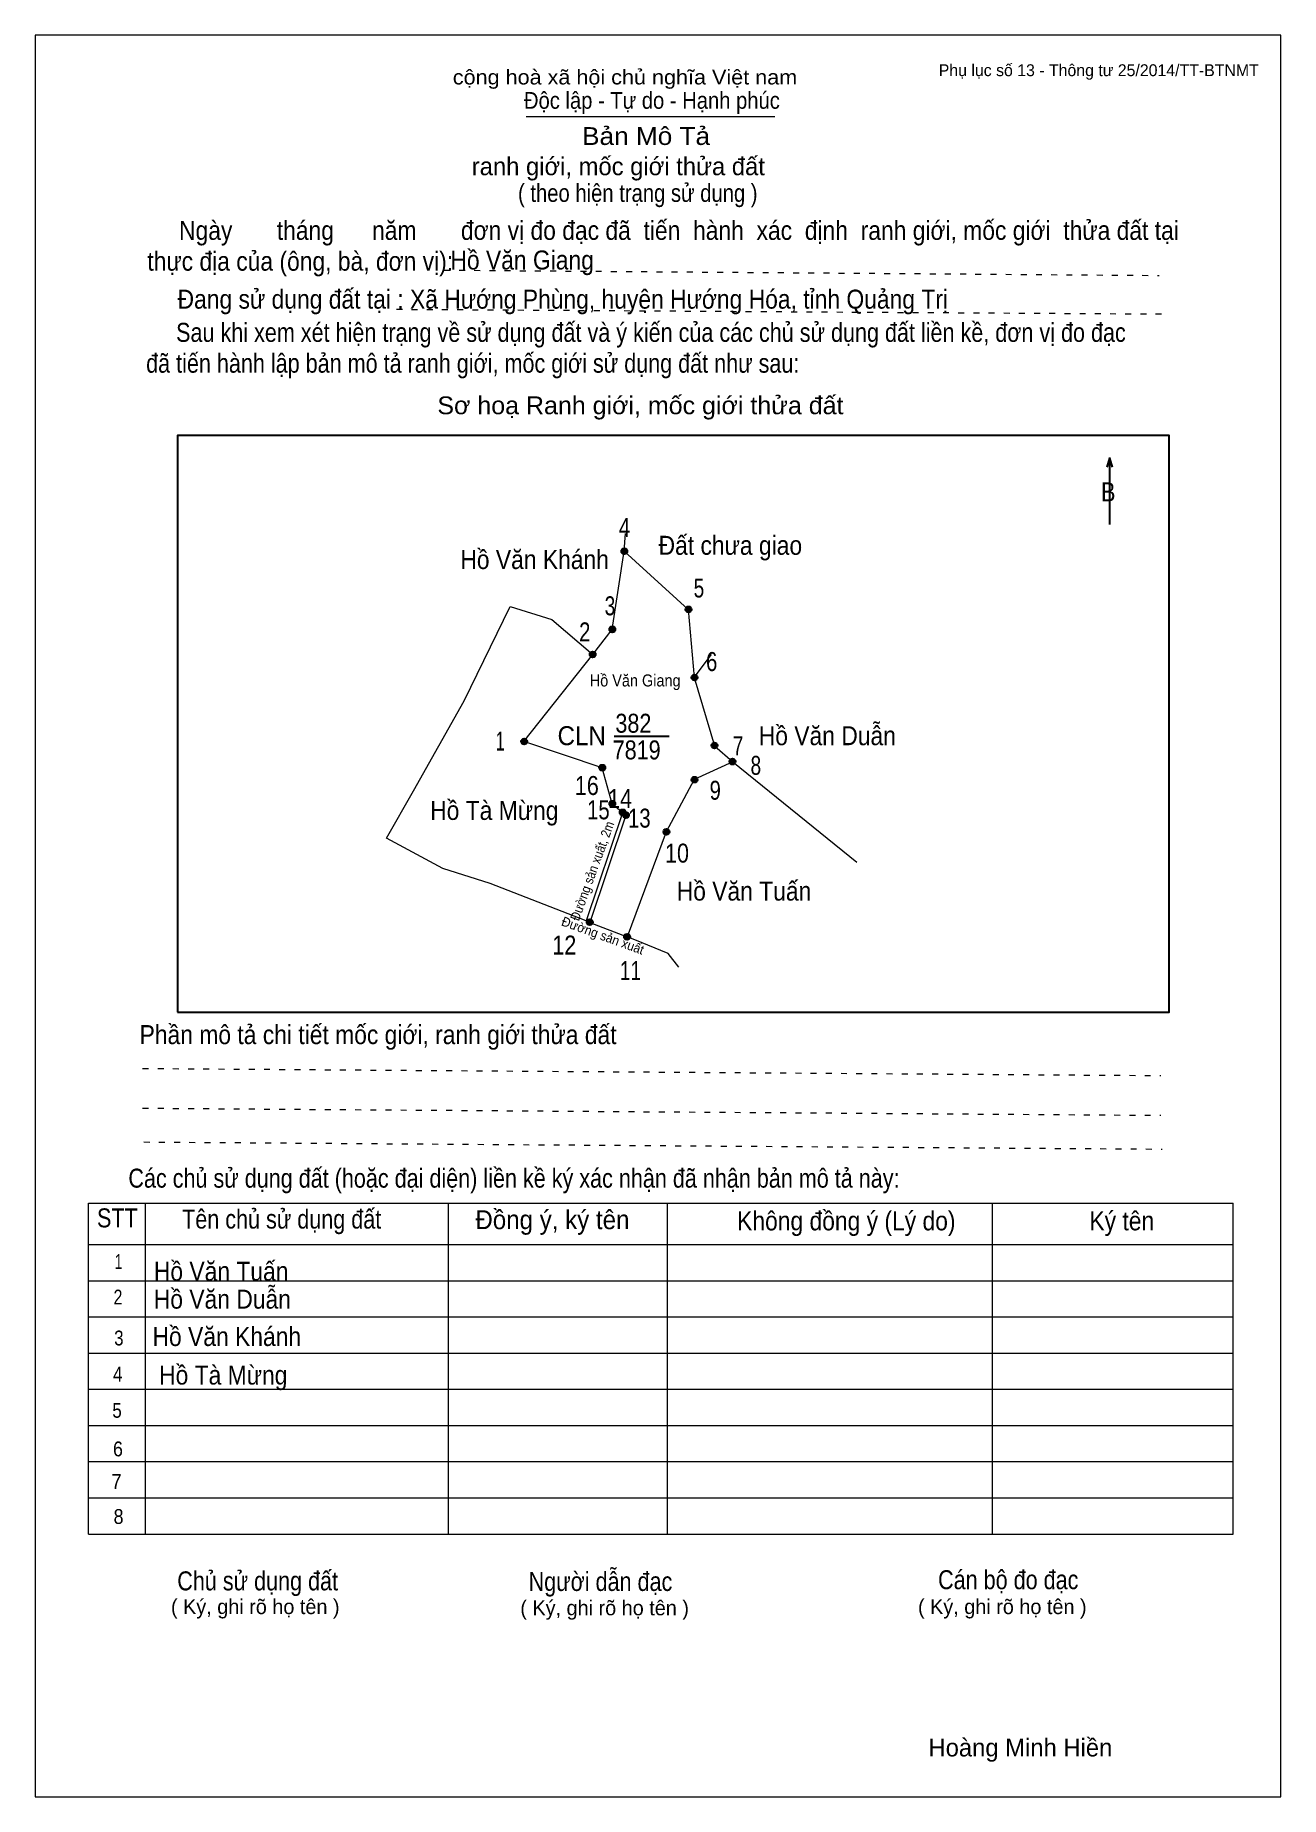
# Model space of a CAD drawing. Header units: centimetres. Extents: x 0 to 21, y 0 to 29.7.
import ezdxf
from ezdxf.enums import TextEntityAlignment as Align

# ---------------------------------------------------------------- set-up
doc = ezdxf.new("R2010")
doc.units = ezdxf.units.CM
doc.header["$LTSCALE"] = 0.13
doc.linetypes.add('DOTTED', pattern=[1.5, 0.3, -1.2])
for name, color, linetype, lineweight in [('1', 7, 'Continuous', 13), ('32', 7, 'Continuous', 25), ('33', 7, 'Continuous', 25), ('61', 7, 'Continuous', 13), ('62', 7, 'Continuous', 13)]:
    doc.layers.add(name, color=color, linetype=linetype, lineweight=lineweight)
for name, color, linetype in [('34', 7, 'Continuous'), ('45', 7, 'Continuous'), ('63', 7, 'Continuous')]:
    doc.layers.add(name, color=color, linetype=linetype)

msp = doc.modelspace()

# ---------------------------------------------------------------- hatches: boundary and pattern name
at = {"layer": '32'}
for points in [[(9.9824, 21.0002, 1), (9.8824, 21.0002, 1)], [(11.0636, 20.0204, 1), (10.9636, 20.0204, 1)], [(9.7797, 19.6825, 1), (9.6797, 19.6825, 1)], [(9.4483, 19.2606, 1), (9.3483, 19.2606, 1)], [(11.1649, 18.8717, 1), (11.0649, 18.8717, 1)], [(8.2932, 17.7905, 1), (8.1932, 17.7905, 1)], [(11.5028, 17.723, 1), (11.4028, 17.723, 1)], [(9.6108, 17.3513, 1), (9.5108, 17.3513, 1)], [(11.8068, 17.4527, 1), (11.7068, 17.4527, 1)], [(11.1649, 17.1486, 1), (11.0649, 17.1486, 1)], [(9.7797, 16.7432, 1), (9.6797, 16.7432, 1)], [(9.9547, 16.5972, 1), (9.8547, 16.5972, 1)], [(10.0101, 16.551, 1), (9.9101, 16.551, 1)], [(10.6919, 16.2702, 1), (10.5919, 16.2702, 1)], [(9.3986, 14.7468, 1), (9.2986, 14.7468, 1)], [(10.028, 14.5002, 1), (9.928, 14.5002, 1)]]:
    msp.add_hatch(color=256, dxfattribs=at).paths.add_polyline_path(points)

# ---------------------------------------------------------------- linework, layer by layer
at = {"layer": '1'}
msp.add_lwpolyline([(21, 0), (21, 29.7), (0, 29.7), (0, 0)], close=True, dxfattribs=at)
at = {"layer": '32'}
for centre in [(9.9324, 21.0002), (11.0136, 20.0204), (9.7297, 19.6825), (9.3983, 19.2606), (11.1149, 18.8717), (8.2432, 17.7905), (11.4528, 17.723), (9.5608, 17.3513), (11.7568, 17.4527), (11.1149, 17.1486), (9.7297, 16.7432), (9.9047, 16.5972), (9.9601, 16.551), (10.6419, 16.2702), (9.3486, 14.7468), (9.978, 14.5002)]:
    msp.add_circle(centre, 0.05, dxfattribs=at)
at = {"layer": '33'}
msp.add_line((9.76, 17.88), (10.69, 17.88), dxfattribs=at)
at = {"layer": '61'}
for p, q in [((9.93, 21), (9.95, 21.3)), ((11.11, 18.87), (11.4, 19.26)), ((11.76, 17.45), (13.85, 15.76))]:
    msp.add_line(p, q, dxfattribs=at)
for points in [[(9.4, 19.26), (9.73, 19.68), (9.93, 21)], [(9.93, 21), (11.01, 20.02), (11.11, 18.87)], [(9.9, 16.59), (9.29, 14.77), (7.67, 15.4), (6.87, 15.65), (5.92, 16.16), (6.38, 16.96), (7.23, 18.48), (8.01, 20.07)], [(8.01, 20.07), (8.71, 19.85), (9.4, 19.26)], [(9.9, 16.59), (9.73, 16.74), (9.56, 17.35), (8.24, 17.79), (9.4, 19.26)], [(11.11, 18.87), (11.45, 17.72), (11.76, 17.45)], [(11.76, 17.45), (11.11, 17.15), (10.64, 16.27), (9.98, 14.5)], [(9.9, 16.59), (9.96, 16.55), (9.35, 14.74), (9.98, 14.5)], [(10.85, 13.99), (10.67, 14.22), (10.11, 14.45), (9.98, 14.5)]]:
    msp.add_lwpolyline(points, dxfattribs=at)
at = {"layer": '62'}
for p, q in [((8.28, 28.33), (12.47, 28.33)), ((0.9, 10.01), (20.2, 10.01)), ((0.9, 4.43), (0.9, 10.01)), ((1.86, 4.43), (1.86, 10.01)), ((6.97, 4.43), (6.97, 9.99)), ((10.66, 4.43), (10.66, 9.99)), ((16.14, 4.43), (16.14, 10.01)), ((20.2, 4.43), (20.2, 10.01)), ((0.9, 9.31), (20.2, 9.31)), ((0.9, 8.7), (20.2, 8.7)), ((0.9, 8.09), (20.2, 8.09)), ((0.9, 7.48), (20.2, 7.48)), ((0.9, 6.87), (20.2, 6.87)), ((0.9, 6.26), (20.2, 6.26)), ((0.9, 5.65), (20.2, 5.65)), ((0.9, 5.04), (20.2, 5.04)), ((0.9, 4.43), (20.2, 4.43))]:
    msp.add_line(p, q, dxfattribs=at)
at = {"layer": '62', "linetype": 'DOTTED'}
for p, q in [((6.89, 25.74), (18.95, 25.65)), ((6.09, 25.08), (19.04, 25)), ((1.81, 12.28), (18.98, 12.16)), ((1.81, 11.61), (18.98, 11.49)), ((1.83, 11.04), (19, 10.92))]:
    msp.add_line(p, q, dxfattribs=at)
at = {"layer": '62', "lineweight": 25}
for p, q in [((18.11, 22.58), (18.11, 21.45)), ((18.11, 22.57), (18.07, 22.42)), ((18.11, 22.57), (18.16, 22.42))]:
    msp.add_line(p, q, dxfattribs=at)
msp.add_lwpolyline([(2.4, 13.23), (19.12, 13.23), (19.12, 22.95), (2.4, 22.95)], close=True, dxfattribs=at)

# ---------------------------------------------------------------- texts
at = {"layer": '32'}
for s, width, p in [('4', 0.8, (9.935, 21.24)), ('5', 0.75, (11.19, 20.22)), ('3', 0.75, (9.69, 19.92)), ('2', 0.8, (9.265, 19.48)), ('6', 0.8, (11.405, 18.98)), ('1', 0.65, (7.84, 17.64)), ('7', 0.75, (11.85, 17.56)), ('8', 0.75, (12.15, 17.23)), ('16', 0.85, (9.3, 16.89)), ('14', 0.85, (9.86, 16.67)), ('9', 0.8, (11.465, 16.81)), ('15', 0.8, (9.495, 16.48)), ('13', 0.8, (10.185, 16.34)), ('10', 0.85, (10.82, 15.75)), ('12', 0.85, (8.92, 14.2)), ('11', 0.75, (10.035, 13.77))]:
    msp.add_text(s, height=0.32, dxfattribs=dict(at, width=width)).set_placement(p, align=Align.CENTER)
at = {"layer": '33'}
for s, width, p in [('Đất chưa giao', 0.9, (11.72, 20.94)), ('Hồ Văn Khánh', 0.9, (8.42, 20.7)), ('382', 0.85, (10.085, 17.94)), ('Hồ Văn Duẫn', 0.9, (13.355, 17.73)), ('7819', 0.85, (10.14, 17.49)), ('Hồ Tà Mừng', 0.9, (7.74, 16.47)), ('Hồ Văn Tuấn', 0.9, (11.95, 15.11)), ('Hồ Văn Duẫn', 0.9, (3.155, 8.23)), ('Hồ Văn Khánh', 0.9, (3.23, 7.6)), ('Hồ Tà Mừng', 0.9, (3.17, 6.95))]:
    msp.add_text(s, height=0.32, dxfattribs=dict(at, width=width)).set_placement(p, align=Align.CENTER)
at = {"layer": '33', "width": 0.95}
msp.add_text('CLN', height=0.32, dxfattribs=at).set_placement((9.62, 17.73), align=Align.RIGHT)
at = {"layer": '33'}
for s, height, rotation, width, p in [('Đường sản xuất, 2m', 0.1598, 70, 0.9, (9.4658, 15.5827)), ('Đường sản xuất', 0.1591, 340, 0.95, (9.5428, 14.446))]:
    msp.add_text(s, height=height, rotation=rotation, dxfattribs=dict(at, width=width)).set_placement(p, align=Align.CENTER)
at = {"layer": '34', "width": 0.9}
for s, p in [('Hồ Văn Giang', (7, 25.75)), ('Hồ Văn Tuấn', (2, 8.7))]:
    msp.add_text(s, height=0.32, dxfattribs=at).set_placement(p)
at = {"layer": '45', "width": 0.9}
msp.add_text('Hồ Văn Giang', height=0.2026, dxfattribs=at).set_placement((10.115, 18.72), align=Align.CENTER)
at = {"layer": '62'}
for s, height, width, p in [('cộng hoà xã hội chủ nghĩa Việt nam', 0.2474, 1.1, (7.04, 28.87)), ('Độc lập - Tự do - Hạnh phúc', 0.2828, 0.9, (8.24, 28.46)), ('Bản Mô Tả', 0.3, 1.1, (9.22, 27.85)), ('( theo hiện trạng sử dụng )', 0.3, 0.85, (8.14, 26.89)), ('     Ngày       tháng      năm       đơn vị đo đạc đã  tiến  hành  xác  định  ranh giới, mốc giới  thửa đất tại ', 0.32, 0.9, (1.89, 26.25)), ('thực địa của (ông, bà, đơn vị): ', 0.32, 0.9, (1.89, 25.73)), ('Đang sử dụng đất tại : Xã Hướng Phùng, huyện Hướng Hóa, tỉnh Quảng Trị', 0.32, 0.9, (2.4, 25.09)), ('     Sau khi xem xét hiện trạng về sử dụng đất và ý kiến của các chủ sử dụng đất liền kề, đơn vị đo đạc ', 0.32, 0.85, (1.87, 24.53)), ('đã tiến hành lập bản mô tả ranh giới, mốc giới sử dụng đất như sau:', 0.32, 0.85, (1.87, 24.01)), ('Sơ hoạ Ranh giới, mốc giới thửa đất', 0.3, 1.05, (6.78, 23.31)), ('B', 0.32, 0.85, (17.97, 21.84)), ('Phần mô tả chi tiết mốc giới, ranh giới thửa đất ', 0.32, 0.9, (1.76, 12.69)), ('Các chủ sử dụng đất (hoặc đại diện) liền kề ký xác nhận đã nhận bản mô tả này:', 0.32, 0.85, (1.57, 10.27))]:
    msp.add_text(s, height=height, dxfattribs=dict(at, width=width)).set_placement(p)
msp.add_text('ranh giới, mốc giới thửa đất', height=0.3, dxfattribs=at).set_placement((7.36, 27.34))
for s, height, width, p in [('STT', 0.32, 0.85, (1.385, 9.6)), ('Tên chủ sử dụng đất', 0.32, 0.85, (4.155, 9.58)), ('Đồng ý, ký tên', 0.32, 0.95, (8.72, 9.57)), ('Không đồng ý (Lý do)', 0.32, 0.9, (13.675, 9.55)), ('Ký tên', 0.32, 0.9, (18.32, 9.55)), ('1', 0.25, 0.7, (1.405, 8.9)), ('2', 0.25, 0.8, (1.395, 8.3)), ('3', 0.25, 0.85, (1.41, 7.61)), ('4', 0.25, 0.85, (1.39, 7)), ('5', 0.25, 0.85, (1.38, 6.39)), ('6', 0.25, 0.9, (1.395, 5.74)), ('7', 0.25, 0.95, (1.37, 5.19)), ('8', 0.25, 0.9, (1.405, 4.6)), ('Người dẫn đạc', 0.32, 0.85, (9.53, 3.47)), ('Chủ sử dụng đất', 0.32, 0.85, (3.75, 3.48)), ('Cán bộ đo đạc', 0.32, 0.85, (16.405, 3.5))]:
    msp.add_text(s, height=height, dxfattribs=dict(at, width=width)).set_placement(p, align=Align.CENTER)
for p in [(3.71, 3.08), (9.6, 3.06), (16.305, 3.08)]:
    msp.add_text('( Ký, ghi rõ họ tên )', height=0.25, dxfattribs=at).set_placement(p, align=Align.CENTER)
at = {"layer": '63'}
msp.add_text('Phụ lục số 13 - Thông tư 25/2014/TT-BTNMT', height=0.2, dxfattribs=at).set_placement((20.63, 29.01), align=Align.RIGHT)
msp.add_text('Hoàng Minh Hiền', height=0.3, dxfattribs=at).set_placement((16.61, 0.68), align=Align.CENTER)

doc.saveas('drawing.dxf')
